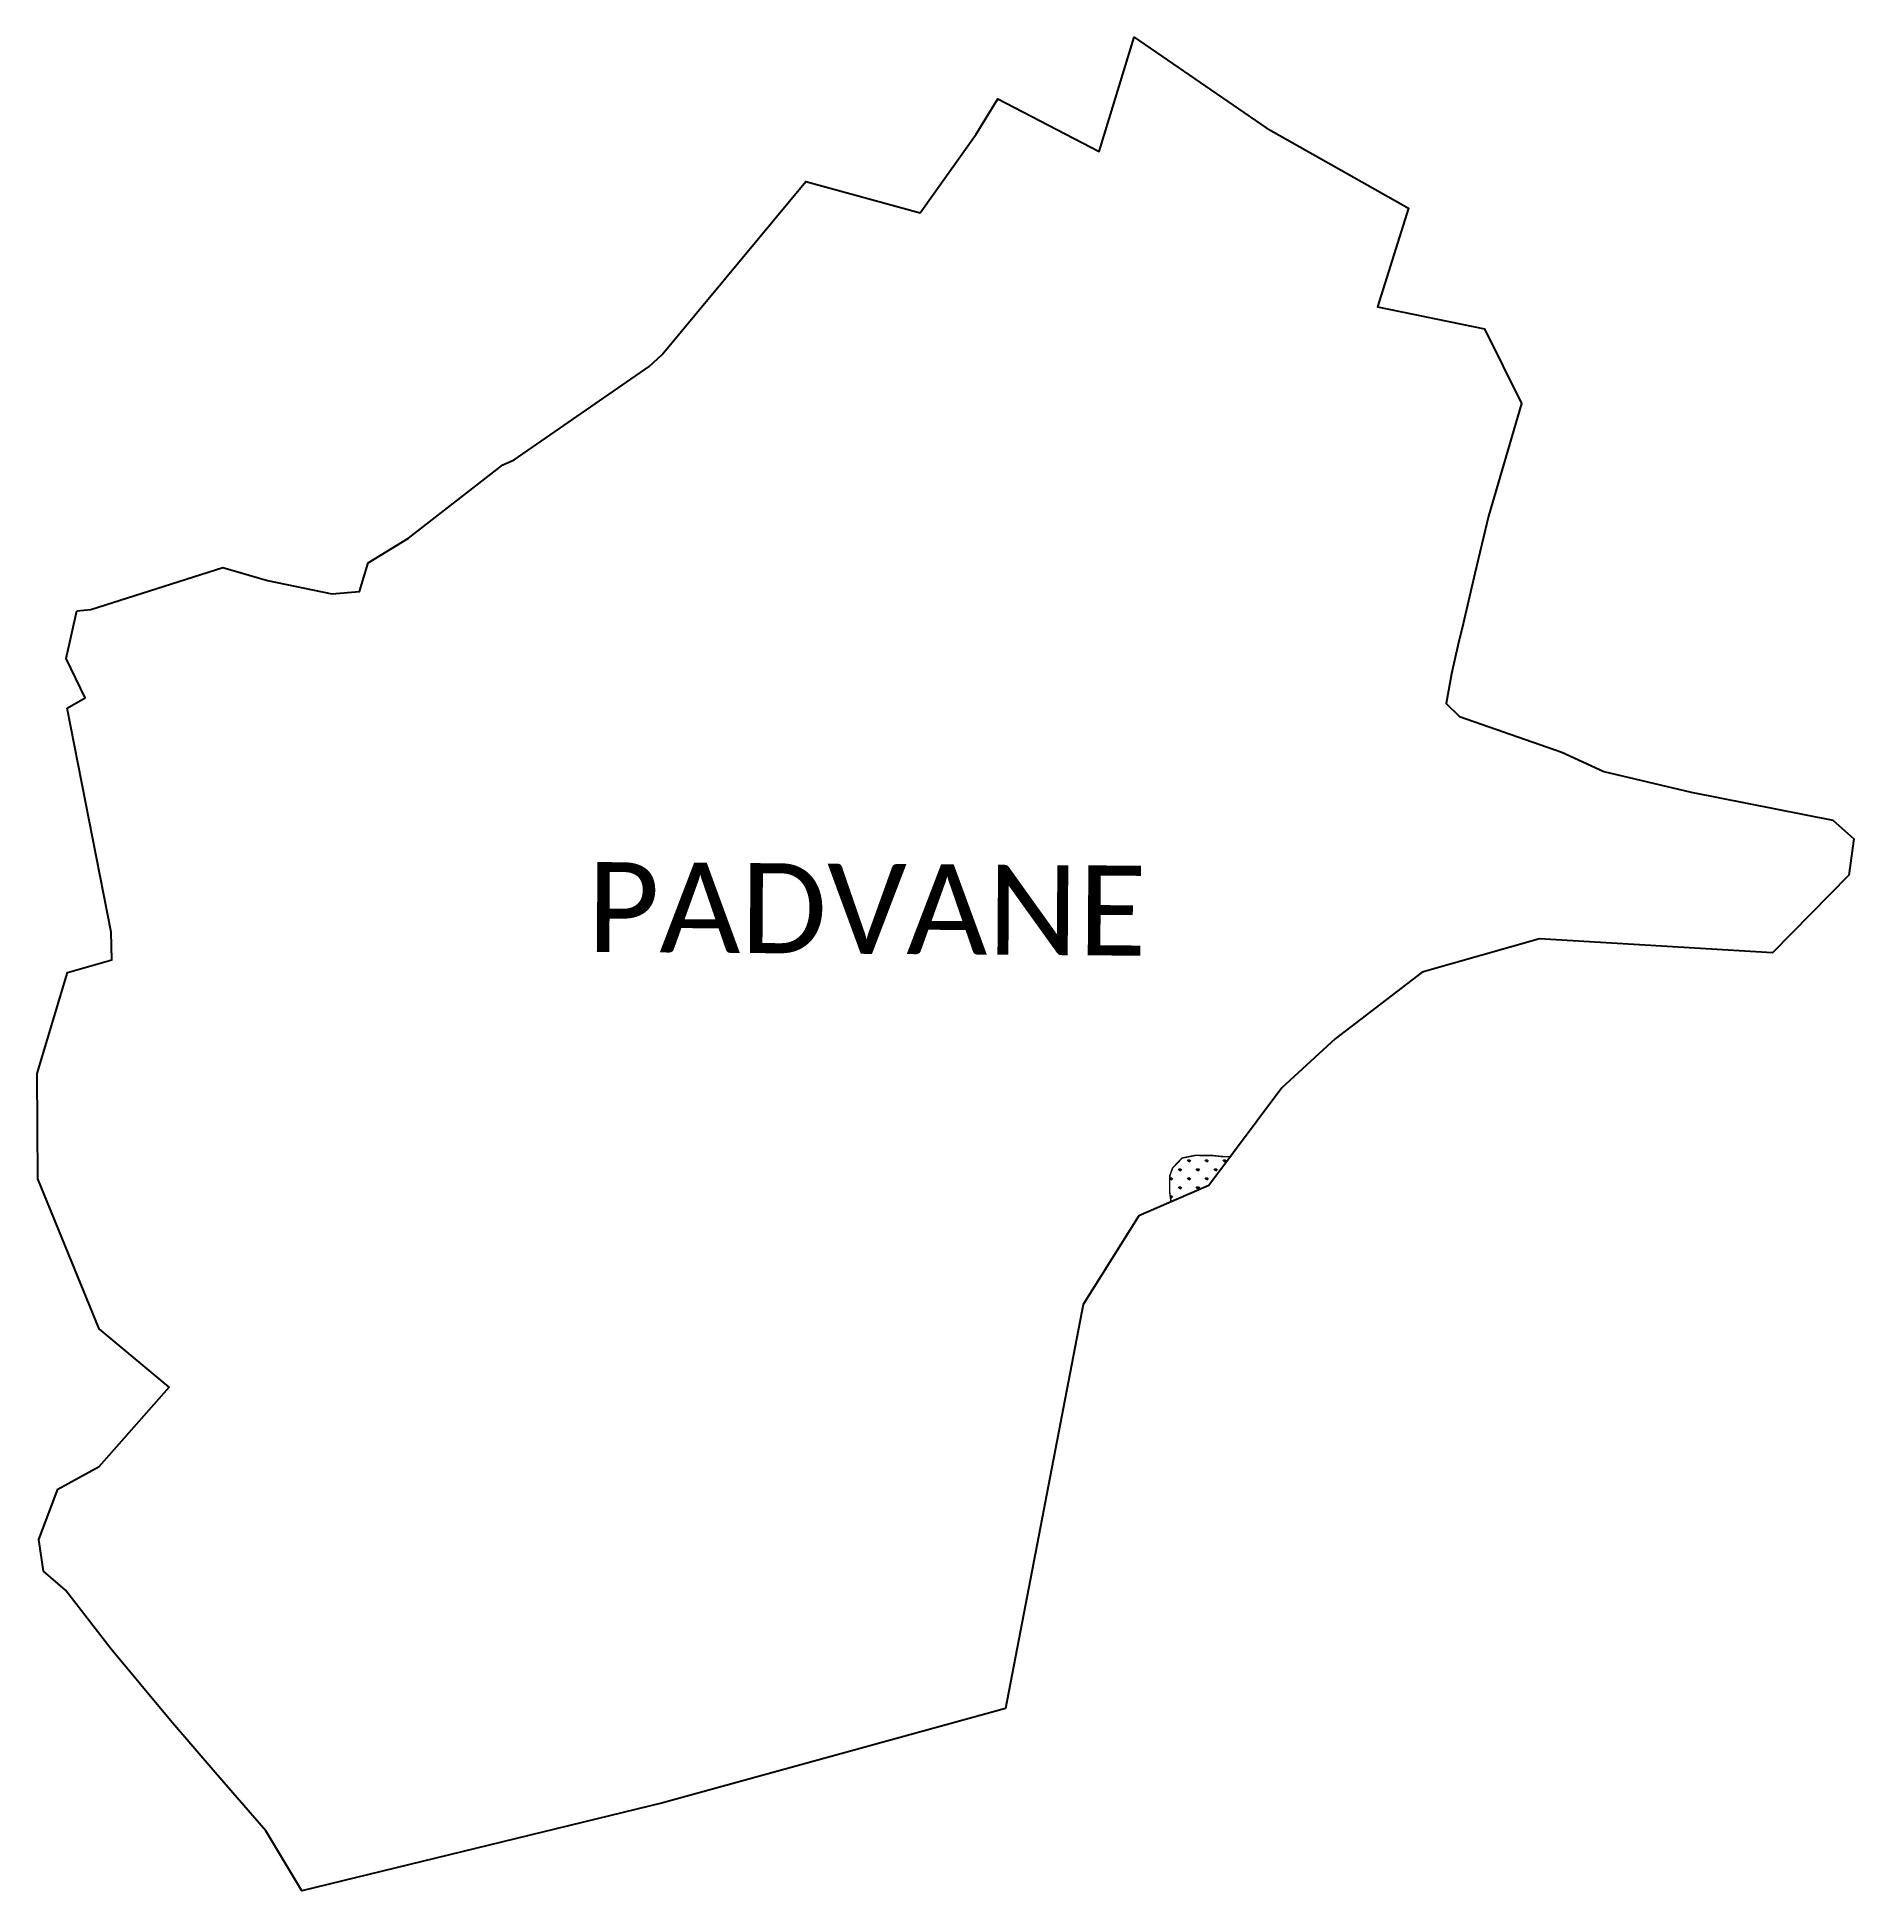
# Model space of a CAD drawing. Header units: metres. Extents: x 325452 to 329094, y 1812928 to 1816644.
import ezdxf

# ---------------------------------------------------------------- set-up
doc = ezdxf.new("R2010")
doc.units = ezdxf.units.M
doc.layers.add('MANGROOVES', color=112, linetype='Continuous')
doc.layers.add('VILLAGE NAME', color=250, linetype='Continuous')

msp = doc.modelspace()

# ---------------------------------------------------------------- hatches: boundary and pattern name
at = {"layer": 'MANGROOVES'}
h = msp.add_hatch(dxfattribs=at)
h.set_pattern_fill('GRASS', color=256)
h.paths.add_polyline_path([(327844.2, 1814399.4), (327827.8, 1814399.7), (327809, 1814401.8), (327774.5, 1814402.1), (327747.5, 1814396.7), (327728.6, 1814377.1), (327722.8, 1814360.9), (327722.6, 1814328.4), (327725.3, 1814309), (327801.3, 1814342)])

# ---------------------------------------------------------------- linework, layer by layer
at = {"color": 3}
msp.add_lwpolyline([(325532.2, 1815493.4), (325560, 1815496.1), (325824.7, 1815580.4), (325914.1, 1815554.2), (326042.9, 1815527.5), (326098.5, 1815532.3), (326116.3, 1815590.2), (326196.6, 1815639.2), (326385.9, 1815786.2), (326408.7, 1815796.1), (326679.6, 1815983.8), (326705.2, 1816007.6), (326993.6, 1816354.1), (327222.3, 1816291.6), (327334.8, 1816449.1), (327378.4, 1816520), (327581.6, 1816414.5), (327651.2, 1816643.8), (327916, 1816462.1), (328201.1, 1816300.6), (328139.5, 1816103.4), (328353.5, 1816059.2), (328427.6, 1815909.6), (328361.4, 1815683.7), (328334.4, 1815568.4), (328310.7, 1815467.5), (328301.2, 1815426.9), (328287.3, 1815367.5), (328276.8, 1815307.8), (328303.5, 1815281.7), (328509, 1815210.4), (328593, 1815171.5), (328768.2, 1815130.4), (329052, 1815073.9), (329094.1, 1815036.9), (329083.9, 1814964.1), (328931.1, 1814807.9), (328464, 1814836), (328229, 1814769.4), (328054, 1814635.7), (327947.1, 1814537.2), (327801.3, 1814342), (327660.9, 1814281.2), (327549.4, 1814103), (327393.6, 1813293.3), (326706.6, 1813104.4), (325983.1, 1812927.6), (325910.9, 1813048.4), (325809.2, 1813164.9), (325719.5, 1813269), (325601, 1813412.5), (325509.4, 1813530.2), (325465.4, 1813568.6), (325456, 1813632.3), (325493.8, 1813733), (325577, 1813778.6), (325716.8, 1813937.7), (325576.7, 1814054.6), (325454.2, 1814354.9), (325452.4, 1814566.2), (325513.4, 1814768.5), (325602.4, 1814794.3), (325600.8, 1814849.3), (325512.7, 1815298.9), (325548.7, 1815319.5), (325511, 1815398.3), (325532.2, 1815493.4)], dxfattribs=at)
at = {"layer": 'MANGROOVES', "const_width": 3.03, "flags": 128}
msp.add_lwpolyline([(327844.2, 1814399.4), (327827.8, 1814399.7), (327809, 1814401.8), (327774.5, 1814402.1), (327747.5, 1814396.7), (327728.6, 1814377.1), (327722.8, 1814360.9), (327722.6, 1814328.4), (327725.3, 1814309)], dxfattribs=at)

# ---------------------------------------------------------------- texts
at = {"layer": 'VILLAGE NAME', "insert": (326555.4, 1814990.2), "char_height": 180.345, "attachment_point": 1, "rotation": 359.6139}
msp.add_mtext_dynamic_manual_height_columns('{\\fCalibri|b0|i0|c0|p34;PADVANE}', width=1779.605, gutter_width=901.7, heights=[0], dxfattribs=at)

doc.saveas('drawing.dxf')
